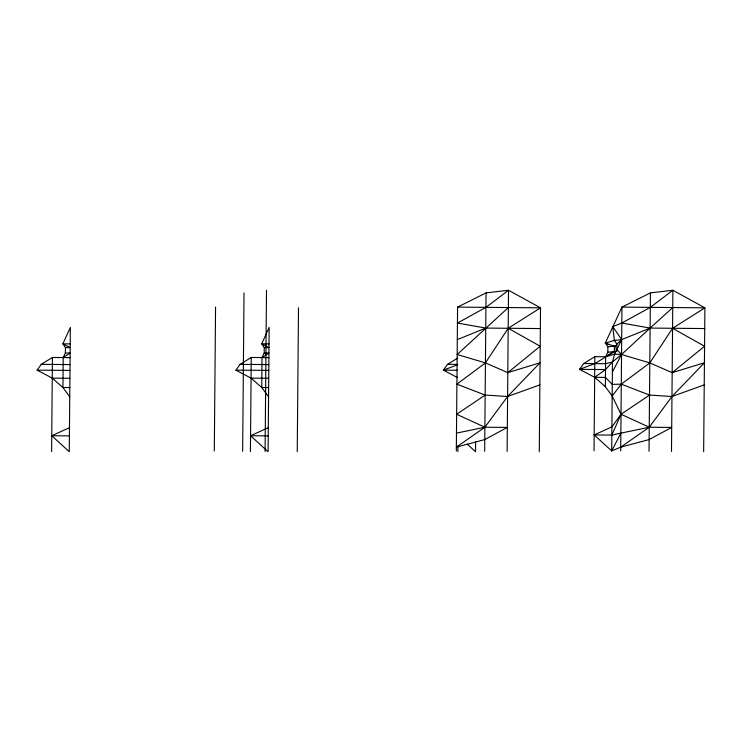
<?xml version="1.0" encoding="UTF-8"?>
<svg xmlns="http://www.w3.org/2000/svg" width="742" height="742" viewBox="0 0 742 742"><rect width="100%" height="100%" fill="white"/><g stroke="black" fill="none" stroke-linecap="round" stroke-linejoin="round"><path stroke-width="1.11" d="M51.606 451.572L52.432 357.468L70.082 357.625M69.47 427.698L51.745 435.74L69.266 451.73L70.351 327.426L62.894 343.843L65.444 347.571L65.389 352.997L63.2 357.561L62.931 387.5L69.739 396.794M214.308 451.006L215.56 307.114M242.643 451.257L244.025 292.886M250.425 451.572L251.25 357.468L268.901 357.625M268.289 427.698L250.564 435.74L268.085 451.73L269.161 327.426L261.713 343.843L264.254 347.571L264.208 352.997L262.009 357.561L261.75 387.5L268.558 396.794M265.089 451.451L266.499 290.27M297.245 451.73L298.507 307.837M456.33 451.006L457.582 307.114L486.047 292.886L508.52 290.27L540.528 307.837L539.276 451.73M457.888 451.572L457.935 445.914M475.631 441.546L475.539 451.73L467.2 444.115M484.665 451.257L486.047 292.886M507.12 451.451L508.52 290.27L485.927 307.364L457.443 323.048L485.741 328.075L540.352 328.558M594.036 450.774L594.852 356.67L605.62 356.763L614.654 354.157L621.546 354.5L649.807 362.912L672.178 372.632L704.418 362.773L671.964 396.516L649.25 427.225L620.729 447.176L611.686 450.923L594.175 434.933L611.9 426.9L621.017 414.277L649.528 395.069L671.964 396.516L704.232 384.885M620.729 447.176L649.139 439.561L671.696 427.42L649.25 427.225L621.017 414.277L612.169 395.996L605.361 386.703L605.62 356.763L607.819 352.19L607.865 346.774L605.314 343.045L621.954 307.114L650.419 292.886L672.892 290.27L704.9 307.837L703.648 451.73M672.744 307.559L650.113 328.075L621.675 339.604L614.654 354.157L612.465 361.975L611.686 450.923L620.859 433.142L649.25 427.225M671.491 451.451L672.892 290.27L650.298 307.364L621.815 323.048L612.771 326.628L614.357 340.439L616.899 344.167L616.852 349.584L621.546 354.5L612.373 372.104M620.702 451.006L621.954 307.114L704.9 307.837L672.558 328.279L649.807 362.912L621.286 384.161L612.169 395.996M649.037 451.257L650.419 292.886M615.303 346.032L614.357 351.708L594.796 363.626L579.521 369.34L594.676 377.326L605.361 386.703M594.175 434.933L611.825 435.09L621.017 414.277M457.582 307.114L540.528 307.837L508.196 328.279L485.435 362.912L456.914 384.161L485.157 395.069L507.593 396.516L539.861 384.885M69.822 387.565L62.931 387.5L52.246 378.132L37.1 370.137L41.274 364.341L52.432 357.468M268.641 387.565L261.75 387.5L251.065 378.132L235.919 370.137L240.093 364.341L251.25 357.468M457.777 358.043L447.547 364.341L443.382 370.137L457.517 377.595M594.852 356.67L583.694 363.534L579.521 369.34L605.509 369.562L612.465 361.975L621.546 354.5L650.113 328.075L704.724 328.558M456.488 433.142L484.878 427.225L507.324 427.42L484.767 439.561L456.367 447.176L484.878 427.225L507.593 396.516L540.055 362.773L507.806 372.632L485.435 362.912L457.174 354.5L508.372 307.559M616.899 344.167L621.675 339.604L612.771 326.628M507.806 372.632L540.195 346.254L508.196 328.279M672.178 372.632L704.566 346.254L672.558 328.279M605.509 369.562L594.676 377.326L605.444 377.418L612.271 384.375L621.286 384.161L649.528 395.069M485.157 395.069L456.655 414.277L484.878 427.225M63.2 357.561L70.128 353.034L65.389 352.997M262.009 357.561L268.938 353.034L264.208 352.997M605.62 356.763L612.549 352.227L617.066 350.929M457.304 339.604L485.741 328.075M457.628 364.814L443.382 370.137L457.508 370.267M608.05 344.455L605.314 343.045L614.357 340.439L621.675 339.604M616.212 345.772L607.865 346.774M612.465 361.975L605.555 363.728L583.694 363.534M611.825 435.09L620.859 433.142M607.819 352.19L614.357 351.708L614.404 346.291L605.314 343.045M269.021 343.908L261.713 343.843L268.984 347.618L264.254 347.571M70.202 343.908L62.894 343.843L70.175 347.618L65.444 347.571M447.547 364.341L457.536 364.424M240.093 364.341L268.845 364.591M41.274 364.341L70.026 364.591M235.919 370.137L268.79 370.425M37.1 370.137L69.971 370.425M251.065 378.132L268.725 378.281M52.246 378.132L69.906 378.281M250.564 435.74L268.214 435.888M51.745 435.74L69.405 435.888M621.815 323.048L650.113 328.075"/></g></svg>
